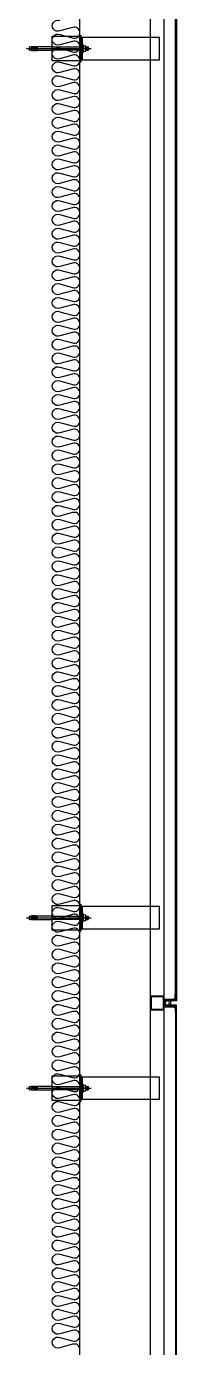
# Model space of a CAD drawing. Header units: millimetres. Extents: x 19868 to 801382, y -4805 to 85279.
# Drawn here: x 369694 to 370238, y 55186 to 59952 of the extents above; entities that cross this region are included whole.
import ezdxf

# ---------------------------------------------------------------- set-up
doc = ezdxf.new("R2010")
doc.units = ezdxf.units.MM
doc.header["$LTSCALE"] = 250
for name, color, linetype in [('A-ETC-8', 8, 'Continuous'), ('A-FIN', 6, 'Continuous'), ('ISL', 251, 'Continuous')]:
    doc.layers.add(name, color=color, linetype=linetype)

# ---------------------------------------------------------------- blocks, each defined once
blk = doc.blocks.new('A$C632c858f')
at = {"layer": 'A-ETC-8'}
blk.add_arc((-2.8, 0), 24, 341.8248, 18.1752, dxfattribs=at)
blk.add_ellipse((34, 0), major_axis=(7.59, 0), ratio=0.987937, dxfattribs=at)
blk = doc.blocks.new('A$Cae507117')
at = {"layer": 'A-ETC-8'}
for points in [[(-50, 0), (-50, -50), (0, -50), (0, 0)], [(-46.8, -3.2), (-46.8, -46.8), (-3.2, -46.8), (-3.2, -3.2)]]:
    blk.add_lwpolyline(points, close=True, dxfattribs=at)
blk = doc.blocks.new('너트 M12')
for p, q in [((-9, 0), (9, 0)), ((-9.5, -9), (-9.5, -0.5)), ((9, -9.5), (-9, -9.5)), ((0, -8.3), (0, -1.2)), ((9.5, -0.5), (9.5, -9))]:
    blk.add_line(p, q)
for centre, start, end in [((-9, -0.5), 90, 180), ((-9, -9), 180, 270), ((9, -0.5), 0, 90), ((9, -9), 270, 0)]:
    blk.add_arc(centre, 0.5, start, end)
at = {"extrusion": (0, 0, -1)}
for centre, major_axis, ratio, start_param, end_param in [((-4.8, -0.9), (-4.75, 0.31), 0.185359, -0.024388, 3.141593), ((4.8, -0.9), (4.75, 0.31), 0.185108, 3.141593, 6.30754), ((-4.8, -8.6), (4.75, 0.31), 0.187111, 0, 3.166211), ((4.8, -8.6), (-4.75, 0.31), 0.185991, 3.117121, 6.283185)]:
    blk.add_ellipse(centre, major_axis=major_axis, ratio=ratio, start_param=start_param, end_param=end_param, dxfattribs=at)
blk = doc.blocks.new('A$C5ebcaad0')
at = {"layer": 'A-ETC-8'}
for p, q in [((-449, -225), (-214, -225)), ((-439, -220.5), (-439, -229.5)), ((-437, -219), (-437.5, -219)), ((-437.5, -231), (-437, -231)), ((-426, -220.5), (-437, -219)), ((-437, -231), (-426, -229.5)), ((-431.6, -219.7), (-431.6, -221.5)), ((-431.6, -228.5), (-431.6, -230.2)), ((-431.1, -222.3), (-429.3, -223.5)), ((-431.1, -227.7), (-429.3, -226.5)), ((-415.6, -218.7), (-430.6, -218.7)), ((-430.6, -231.2), (-415.6, -231.2)), ((-421.1, -224), (-427.7, -224)), ((-421.1, -226), (-427.7, -226)), ((-426, -220.5), (-412, -220.5)), ((-426, -229.5), (-412, -229.5)), ((-420.6, -223.5), (-420.6, -223)), ((-420.6, -227), (-420.6, -226.5)), ((-416.6, -227), (-416.6, -223)), ((-415.6, -218.7), (-412.6, -218.7)), ((-415.6, -231.2), (-412.6, -231.2)), ((-412.6, -218.7), (-412.6, -231.2)), ((-412, -231), (-412, -219)), ((-409, -219), (-412, -219)), ((-412, -231), (-409, -231)), ((-409, -231), (-409, -219)), ((-355, -219), (-409, -219)), ((-409, -231), (-355, -231)), ((-355, -219), (-245.5, -219)), ((-245.5, -231), (-355, -231)), ((-234.2, -229.5), (-224, -229.5)), ((-234, -219), (-225.5, -219)), ((-234, -220.5), (-224, -220.5)), ((-234, -231), (-225.5, -231)), ((-225.5, -231), (-225.5, -219)), ((-224, -220.5), (-225.5, -219)), ((-224, -229.5), (-225.5, -231)), ((-224, -229.5), (-224, -220.5))]:
    blk.add_line(p, q, dxfattribs=at)
for points in [[(-255, -180.5), (-255, -269.5), (-355, -269.5), (-355, -180.5)], [(33.5, -185), (-251.5, -185), (-251.5, -265), (33.5, -265)], [(-251.5, -265), (-245.5, -265), (-245.5, -185), (-251.5, -185)], [(-245.5, -210), (-245.5, -240), (-243.5, -240), (-243.5, -210)]]:
    blk.add_lwpolyline(points, close=True, dxfattribs=at)
blk.add_lwpolyline([(-251.5, -177.5), (-251.5, -272.5, -0.414214), (-252.5, -273.5), (-255, -273.5), (-255, -176.5), (-252.5, -176.5, -0.414214)], format="xyb", close=True, dxfattribs=at)
for centre, radius, start, end in [((-437.5, -220.5), 1.5, 90, 180), ((-437.5, -229.5), 1.5, 180, 270), ((-430.6, -219.7), 1, 90, 180), ((-430.6, -221.5), 1, 180, 236.3099), ((-430.6, -228.5), 1, 123.6901, 180), ((-430.6, -230.2), 1, 180, 270), ((-427.7, -221), 3, 236.3099, 270), ((-427.7, -229), 3, 90, 123.6901), ((-421.1, -223.5), 0.5, 270, 0), ((-421.1, -226.5), 0.5, 0, 90), ((-418.6, -223), 2, 90, 180), ((-418.6, -227), 2, 180, 270), ((-418.6, -223), 2, 0, 90), ((-418.6, -227), 2, 270, 0)]:
    blk.add_arc(centre, radius, start, end, dxfattribs=at)
at = {"layer": 'A-ETC-8', "xscale": -1, "rotation": 90}
blk.add_blockref('너트 M12', (-243.5, -225), dxfattribs=at)

msp = doc.modelspace()

# ---------------------------------------------------------------- linework, layer by layer
at = {"layer": 'A-ETC-8'}
for p, q in [((370143.2, 51178.9), (370143.2, 76146.7)), ((370193.2, 51178.9), (370193.2, 76146.7))]:
    msp.add_line(p, q, dxfattribs=at)
for points in [[(370230.2, 56440.4), (370195.2, 56440.4), (370195.2, 56429.4), (370193.2, 56429.4), (370193.2, 56442.4), (370228.6, 56442.4, -0.226541), (370232.2, 56446.1), (370232.2, 56460.8), (370234.2, 56460.8), (370234.2, 56444.4, 0.414214)], [(370230.2, 56417.4), (370195.2, 56417.4), (370195.2, 56428.4), (370193.2, 56428.4), (370193.2, 56415.4), (370228.6, 56415.4, 0.226541), (370232.2, 56411.8), (370232.2, 56397.1), (370234.2, 56397.1), (370234.2, 56413.4, -0.414214)]]:
    msp.add_lwpolyline(points, format="xyb", close=True, dxfattribs=at)
at = {"layer": 'A-FIN'}
for points in [[(370197.2, 60167.4), (370197.2, 60171.4), (370238.2, 60171.4), (370238.2, 56436.4), (370197.2, 56436.4), (370197.2, 56440.4), (370234.2, 56440.4), (370234.2, 60167.4), (370197.2, 60167.4)], [(370197.2, 52690.4), (370197.2, 52686.4), (370238.2, 52686.4), (370238.2, 56421.4), (370197.2, 56421.4), (370197.2, 56417.4), (370234.2, 56417.4), (370234.2, 52690.4), (370197.2, 52690.4)]]:
    msp.add_lwpolyline(points, close=True, dxfattribs=at)
at = {"layer": 'ISL'}
msp.add_line((369888.2, 50558.9), (369888.2, 76138.6), dxfattribs=at)
msp.add_lwpolyline([(369888.2, 55178.9, 0.524856), (369861.1, 55197.6), (369815.3, 55185.2, -1.449198), (369815.3, 55222.6), (369861.1, 55210.2, 0.524856), (369888.2, 55228.9, 0.524856), (369861.1, 55247.6), (369815.3, 55235.2, -1.449198), (369815.3, 55272.6), (369861.1, 55260.2, 0.524856), (369888.2, 55278.9, 0.524856), (369861.1, 55297.6), (369815.3, 55285.2, -1.449198), (369815.3, 55322.6), (369861.1, 55310.2, 0.524856), (369888.2, 55328.9, 0.524856), (369861.1, 55347.6), (369815.3, 55335.2, -1.449198), (369815.3, 55372.6), (369861.1, 55360.2, 0.524856), (369888.2, 55378.9, 0.524856), (369861.1, 55397.6), (369815.3, 55385.2, -1.449198), (369815.3, 55422.6), (369861.1, 55410.2, 0.524856), (369888.2, 55428.9, 0.524856), (369861.1, 55447.6), (369815.3, 55435.2, -1.449198), (369815.3, 55472.6), (369861.1, 55460.2, 0.524856), (369888.2, 55478.9, 0.524856), (369861.1, 55497.6), (369815.3, 55485.2, -1.449198), (369815.3, 55522.6), (369861.1, 55510.2, 0.524856), (369888.2, 55528.9, 0.524856), (369861.1, 55547.6), (369815.3, 55535.2, -1.449198), (369815.3, 55572.6), (369861.1, 55560.2, 0.524856), (369888.2, 55578.9, 0.524856), (369861.1, 55597.6), (369815.3, 55585.2, -1.449198), (369815.3, 55622.6), (369861.1, 55610.2, 0.524856), (369888.2, 55628.9, 0.524856), (369861.1, 55647.6), (369815.3, 55635.2, -1.449198), (369815.3, 55672.6), (369861.1, 55660.2, 0.524856), (369888.2, 55678.9, 0.524856), (369861.1, 55697.6), (369815.3, 55685.2, -1.449198), (369815.3, 55722.6), (369861.1, 55710.2, 0.524856), (369888.2, 55728.9, 0.524856), (369861.1, 55747.6), (369815.3, 55735.2, -1.449198), (369815.3, 55772.6), (369861.1, 55760.2, 0.524856), (369888.2, 55778.9, 0.524856), (369861.1, 55797.6), (369815.3, 55785.2, -1.449198), (369815.3, 55822.6), (369861.1, 55810.2, 0.524856), (369888.2, 55828.9, 0.524856), (369861.1, 55847.6), (369815.3, 55835.2, -1.449198), (369815.3, 55872.6), (369861.1, 55860.2, 0.524856), (369888.2, 55878.9, 0.524856), (369861.1, 55897.6), (369815.3, 55885.2, -1.449198), (369815.3, 55922.6), (369861.1, 55910.2, 0.524856), (369888.2, 55928.9, 0.524856), (369861.1, 55947.6), (369815.3, 55935.2, -1.449198), (369815.3, 55972.6), (369861.1, 55960.2, 0.524856), (369888.2, 55978.9, 0.524856), (369861.1, 55997.6), (369815.3, 55985.2, -1.449198), (369815.3, 56022.6), (369861.1, 56010.2, 0.524856), (369888.2, 56028.9, 0.524856), (369861.1, 56047.6), (369815.3, 56035.2, -1.449198), (369815.3, 56072.6), (369861.1, 56060.2, 0.524856), (369888.2, 56078.9, 0.524856), (369861.1, 56097.6), (369815.3, 56085.2, -1.449198), (369815.3, 56122.6), (369861.1, 56110.2, 0.524856), (369888.2, 56128.9, 0.524856), (369861.1, 56147.6), (369815.3, 56135.2, -1.449198), (369815.3, 56172.6), (369861.1, 56160.2, 0.524856), (369888.2, 56178.9, 0.524856), (369861.1, 56197.6), (369815.3, 56185.2, -1.449198), (369815.3, 56222.6), (369861.1, 56210.2, 0.524856), (369888.2, 56228.9, 0.524856), (369861.1, 56247.6), (369815.3, 56235.2, -1.449198), (369815.3, 56272.6), (369861.1, 56260.2, 0.524856), (369888.2, 56278.9, 0.524856), (369861.1, 56297.6), (369815.3, 56285.2, -1.449198), (369815.3, 56322.6), (369861.1, 56310.2, 0.524856), (369888.2, 56328.9, 0.524856), (369861.1, 56347.6), (369815.3, 56335.2, -1.449198), (369815.3, 56372.6), (369861.1, 56360.2, 0.524856), (369888.2, 56378.9, 0.524856), (369861.1, 56397.6), (369815.3, 56385.2, -1.449198), (369815.3, 56422.6), (369861.1, 56410.2, 0.524856), (369888.2, 56428.9, 0.524856), (369861.1, 56447.6), (369815.3, 56435.2, -1.449198), (369815.3, 56472.6), (369861.1, 56460.2, 0.524856), (369888.2, 56478.9, 0.524856), (369861.1, 56497.6), (369815.3, 56485.2, -1.449198), (369815.3, 56522.6), (369861.1, 56510.2, 0.524856), (369888.2, 56528.9, 0.524856), (369861.1, 56547.6), (369815.3, 56535.2, -1.449198), (369815.3, 56572.6), (369861.1, 56560.2, 0.524856), (369888.2, 56578.9, 0.524856), (369861.1, 56597.6), (369815.3, 56585.2, -1.449198), (369815.3, 56622.6), (369861.1, 56610.2, 0.524856), (369888.2, 56628.9, 0.524856), (369861.1, 56647.6), (369815.3, 56635.2, -1.449198), (369815.3, 56672.6), (369861.1, 56660.2, 0.524856), (369888.2, 56678.9, 0.524856), (369861.1, 56697.6), (369815.3, 56685.2, -1.449198), (369815.3, 56722.6), (369861.1, 56710.2, 0.524856), (369888.2, 56728.9, 0.524856), (369861.1, 56747.6), (369815.3, 56735.2, -1.449198), (369815.3, 56772.6), (369861.1, 56760.2, 0.524856), (369888.2, 56778.9, 0.524856), (369861.1, 56797.6), (369815.3, 56785.2, -1.449198), (369815.3, 56822.6), (369861.1, 56810.2, 0.524856), (369888.2, 56828.9, 0.524856), (369861.1, 56847.6), (369815.3, 56835.2, -1.449198), (369815.3, 56872.6), (369861.1, 56860.2, 0.524856), (369888.2, 56878.9, 0.524856), (369861.1, 56897.6), (369815.3, 56885.2, -1.449198), (369815.3, 56922.6), (369861.1, 56910.2, 0.524856), (369888.2, 56928.9, 0.524856), (369861.1, 56947.6), (369815.3, 56935.2, -1.449198), (369815.3, 56972.6), (369861.1, 56960.2, 0.524856), (369888.2, 56978.9, 0.524856), (369861.1, 56997.6), (369815.3, 56985.2, -1.449198), (369815.3, 57022.6), (369861.1, 57010.2, 0.524856), (369888.2, 57028.9, 0.524856), (369861.1, 57047.6), (369815.3, 57035.2, -1.449198), (369815.3, 57072.6), (369861.1, 57060.2, 0.524856), (369888.2, 57078.9, 0.524856), (369861.1, 57097.6), (369815.3, 57085.2, -1.449198), (369815.3, 57122.6), (369861.1, 57110.2, 0.524856), (369888.2, 57128.9, 0.524856), (369861.1, 57147.6), (369815.3, 57135.2, -1.449198), (369815.3, 57172.6), (369861.1, 57160.2, 0.524856), (369888.2, 57178.9, 0.524856), (369861.1, 57197.6), (369815.3, 57185.2, -1.449198), (369815.3, 57222.6), (369861.1, 57210.2, 0.524856), (369888.2, 57228.9, 0.524856), (369861.1, 57247.6), (369815.3, 57235.2, -1.449198), (369815.3, 57272.6), (369861.1, 57260.2, 0.524856), (369888.2, 57278.9, 0.524856), (369861.1, 57297.6), (369815.3, 57285.2, -1.449198), (369815.3, 57322.6), (369861.1, 57310.2, 0.524856), (369888.2, 57328.9, 0.524856), (369861.1, 57347.6), (369815.3, 57335.2, -1.449198), (369815.3, 57372.6), (369861.1, 57360.2, 0.524856), (369888.2, 57378.9, 0.524856), (369861.1, 57397.6), (369815.3, 57385.2, -1.449198), (369815.3, 57422.6), (369861.1, 57410.2, 0.524856), (369888.2, 57428.9, 0.524856), (369861.1, 57447.6), (369815.3, 57435.2, -1.449198), (369815.3, 57472.6), (369861.1, 57460.2, 0.524856), (369888.2, 57478.9, 0.524856), (369861.1, 57497.6), (369815.3, 57485.2, -1.449198), (369815.3, 57522.6), (369861.1, 57510.2, 0.524856), (369888.2, 57528.9, 0.524856), (369861.1, 57547.6), (369815.3, 57535.2, -1.449198), (369815.3, 57572.6), (369861.1, 57560.2, 0.524856), (369888.2, 57578.9, 0.524856), (369861.1, 57597.6), (369815.3, 57585.2, -1.449198), (369815.3, 57622.6), (369861.1, 57610.2, 0.524856), (369888.2, 57628.9, 0.524856), (369861.1, 57647.6), (369815.3, 57635.2, -1.449198), (369815.3, 57672.6), (369861.1, 57660.2, 0.524856), (369888.2, 57678.9, 0.524856), (369861.1, 57697.6), (369815.3, 57685.2, -1.449198), (369815.3, 57722.6), (369861.1, 57710.2, 0.524856), (369888.2, 57728.9, 0.524856), (369861.1, 57747.6), (369815.3, 57735.2, -1.449198), (369815.3, 57772.6), (369861.1, 57760.2, 0.524856), (369888.2, 57778.9, 0.524856), (369861.1, 57797.6), (369815.3, 57785.2, -1.449198), (369815.3, 57822.6), (369861.1, 57810.2, 0.524856), (369888.2, 57828.9, 0.524856), (369861.1, 57847.6), (369815.3, 57835.2, -1.449198), (369815.3, 57872.6), (369861.1, 57860.2, 0.524856), (369888.2, 57878.9, 0.524856), (369861.1, 57897.6), (369815.3, 57885.2, -1.449198), (369815.3, 57922.6), (369861.1, 57910.2, 0.524856), (369888.2, 57928.9, 0.524856), (369861.1, 57947.6), (369815.3, 57935.2, -1.449198), (369815.3, 57972.6), (369861.1, 57960.2, 0.524856), (369888.2, 57978.9, 0.524856), (369861.1, 57997.6), (369815.3, 57985.2, -1.449198), (369815.3, 58022.6), (369861.1, 58010.2, 0.524856), (369888.2, 58028.9, 0.524856), (369861.1, 58047.6), (369815.3, 58035.2, -1.449198), (369815.3, 58072.6), (369861.1, 58060.2, 0.524856), (369888.2, 58078.9, 0.524856), (369861.1, 58097.6), (369815.3, 58085.2, -1.449198), (369815.3, 58122.6), (369861.1, 58110.2, 0.524856), (369888.2, 58128.9, 0.524856), (369861.1, 58147.6), (369815.3, 58135.2, -1.449198), (369815.3, 58172.6), (369861.1, 58160.2, 0.524856), (369888.2, 58178.9, 0.524856), (369861.1, 58197.6), (369815.3, 58185.2, -1.449198), (369815.3, 58222.6), (369861.1, 58210.2, 0.524856), (369888.2, 58228.9, 0.524856), (369861.1, 58247.6), (369815.3, 58235.2, -1.449198), (369815.3, 58272.6), (369861.1, 58260.2, 0.524856), (369888.2, 58278.9, 0.524856), (369861.1, 58297.6), (369815.3, 58285.2, -1.449198), (369815.3, 58322.6), (369861.1, 58310.2, 0.524856), (369888.2, 58328.9, 0.524856), (369861.1, 58347.6), (369815.3, 58335.2, -1.449198), (369815.3, 58372.6), (369861.1, 58360.2, 0.524856), (369888.2, 58378.9, 0.524856), (369861.1, 58397.6), (369815.3, 58385.2, -1.449198), (369815.3, 58422.6), (369861.1, 58410.2, 0.524856), (369888.2, 58428.9, 0.524856), (369861.1, 58447.6), (369815.3, 58435.2, -1.449198), (369815.3, 58472.6), (369861.1, 58460.2, 0.524856), (369888.2, 58478.9, 0.524856), (369861.1, 58497.6), (369815.3, 58485.2, -1.449198), (369815.3, 58522.6), (369861.1, 58510.2, 0.524856), (369888.2, 58528.9, 0.524856), (369861.1, 58547.6), (369815.3, 58535.2, -1.449198), (369815.3, 58572.6), (369861.1, 58560.2, 0.524856), (369888.2, 58578.9, 0.524856), (369861.1, 58597.6), (369815.3, 58585.2, -1.449198), (369815.3, 58622.6), (369861.1, 58610.2, 0.524856), (369888.2, 58628.9, 0.524856), (369861.1, 58647.6), (369815.3, 58635.2, -1.449198), (369815.3, 58672.6), (369861.1, 58660.2, 0.524856), (369888.2, 58678.9, 0.524856), (369861.1, 58697.6), (369815.3, 58685.2, -1.449198), (369815.3, 58722.6), (369861.1, 58710.2, 0.524856), (369888.2, 58728.9, 0.524856), (369861.1, 58747.6), (369815.3, 58735.2, -1.449198), (369815.3, 58772.6), (369861.1, 58760.2, 0.524856), (369888.2, 58778.9, 0.524856), (369861.1, 58797.6), (369815.3, 58785.2, -1.449198), (369815.3, 58822.6), (369861.1, 58810.2, 0.524856), (369888.2, 58828.9, 0.524856), (369861.1, 58847.6), (369815.3, 58835.2, -1.449198), (369815.3, 58872.6), (369861.1, 58860.2, 0.524856), (369888.2, 58878.9, 0.524856), (369861.1, 58897.6), (369815.3, 58885.2, -1.449198), (369815.3, 58922.6), (369861.1, 58910.2, 0.524856), (369888.2, 58928.9, 0.524856), (369861.1, 58947.6), (369815.3, 58935.2, -1.449198), (369815.3, 58972.6), (369861.1, 58960.2, 0.524856), (369888.2, 58978.9, 0.524856), (369861.1, 58997.6), (369815.3, 58985.2, -1.449198), (369815.3, 59022.6), (369861.1, 59010.2, 0.524856), (369888.2, 59028.9, 0.524856), (369861.1, 59047.6), (369815.3, 59035.2, -1.449198), (369815.3, 59072.6), (369861.1, 59060.2, 0.524856), (369888.2, 59078.9, 0.524856), (369861.1, 59097.6), (369815.3, 59085.2, -1.449198), (369815.3, 59122.6), (369861.1, 59110.2, 0.524856), (369888.2, 59128.9, 0.524856), (369861.1, 59147.6), (369815.3, 59135.2, -1.449198), (369815.3, 59172.6), (369861.1, 59160.2, 0.524856), (369888.2, 59178.9, 0.524856), (369861.1, 59197.6), (369815.3, 59185.2, -1.449198), (369815.3, 59222.6), (369861.1, 59210.2, 0.524856), (369888.2, 59228.9, 0.524856), (369861.1, 59247.6), (369815.3, 59235.2, -1.449198), (369815.3, 59272.6), (369861.1, 59260.2, 0.524856), (369888.2, 59278.9, 0.524856), (369861.1, 59297.6), (369815.3, 59285.2, -1.449198), (369815.3, 59322.6), (369861.1, 59310.2, 0.524856), (369888.2, 59328.9, 0.524856), (369861.1, 59347.6), (369815.3, 59335.2, -1.449198), (369815.3, 59372.6), (369861.1, 59360.2, 0.524856), (369888.2, 59378.9, 0.524856), (369861.1, 59397.6), (369815.3, 59385.2, -1.449198), (369815.3, 59422.6), (369861.1, 59410.2, 0.524856), (369888.2, 59428.9, 0.524856), (369861.1, 59447.6), (369815.3, 59435.2, -1.449198), (369815.3, 59472.6), (369861.1, 59460.2, 0.524856), (369888.2, 59478.9, 0.524856), (369861.1, 59497.6), (369815.3, 59485.2, -1.449198), (369815.3, 59522.6), (369861.1, 59510.2, 0.524856), (369888.2, 59528.9, 0.524856), (369861.1, 59547.6), (369815.3, 59535.2, -1.449198), (369815.3, 59572.6), (369861.1, 59560.2, 0.524856), (369888.2, 59578.9, 0.524856), (369861.1, 59597.6), (369815.3, 59585.2, -1.449198), (369815.3, 59622.6), (369861.1, 59610.2, 0.524856), (369888.2, 59628.9, 0.524856), (369861.1, 59647.6), (369815.3, 59635.2, -1.449198), (369815.3, 59672.6), (369861.1, 59660.2, 0.524856), (369888.2, 59678.9, 0.524856), (369861.1, 59697.6), (369815.3, 59685.2, -1.449198), (369815.3, 59722.6), (369861.1, 59710.2, 0.524856), (369888.2, 59728.9, 0.524856), (369861.1, 59747.6), (369815.3, 59735.2, -1.449198), (369815.3, 59772.6), (369861.1, 59760.2, 0.524856), (369888.2, 59778.9, 0.524856), (369861.1, 59797.6), (369815.3, 59785.2, -1.449198), (369815.3, 59822.6), (369861.1, 59810.2, 0.524856), (369888.2, 59828.9, 0.524856), (369861.1, 59847.6), (369815.3, 59835.2, -1.449198), (369815.3, 59872.6), (369861.1, 59860.2, 0.524856), (369888.2, 59878.9, 0.524856), (369861.1, 59897.6), (369815.3, 59885.2, -1.449198), (369815.3, 59922.6), (369861.1, 59910.2, 0.524856), (369888.2, 59928.9, 0.524856), (369861.1, 59947.6), (369815.3, 59935.2, -1.449198), (369815.3, 59972.6)], format="xyb", dxfattribs=at)

# ---------------------------------------------------------------- block references
at = {"layer": 'A-ETC-8'}
for p in [(370143.2, 60096.4), (370143.2, 56961.4), (370143.2, 56346.4)]:
    msp.add_blockref('A$C5ebcaad0', p, dxfattribs=at)
at = {"layer": 'A-ETC-8', "rotation": 180}
msp.add_blockref('A$Cae507117', (370143.2, 56403.9), dxfattribs=at)
at = {"layer": 'A-ETC-8', "xscale": -1}
msp.add_blockref('A$C632c858f', (370238.2, 56428.9), dxfattribs=at)

doc.saveas('drawing.dxf')
